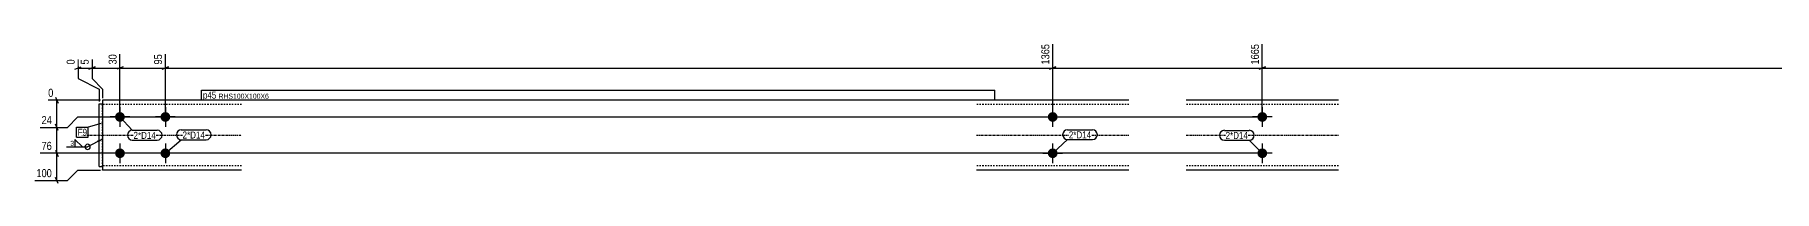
# Model space of a CAD drawing. Header units: millimetres. Extents: x 7 to 26463, y 7 to 887.
# Drawn here: x 7 to 2497, y 7 to 209 of the extents above; entities that cross this region are included whole.
import ezdxf

# ---------------------------------------------------------------- set-up
doc = ezdxf.new("R2010")
doc.units = ezdxf.units.MM
doc.linetypes.add('DXK_LINE_DOT2', pattern=[3.9198, 1.9599, -1.9599])
doc.linetypes.add('DXK_LINE_DOT3', pattern=[5.9187, 2.979, -0.9799, 0.9799, -0.9799])
for name, color, linetype in [('MÅLSÆTNING', 7, 'Continuous'), ('STÅL', 7, 'Continuous'), ('TEKST', 7, 'Continuous')]:
    doc.layers.add(name, color=color, linetype=linetype)
doc.styles.add('Arial Narrow', font='ARIALN.TTF', dxfattribs={"height": 0.2})

msp = doc.modelspace()

# ---------------------------------------------------------------- hatches: boundary and pattern name
at = {"layer": 'STÅL', "linetype": 'Continuous'}
for points in [[(128.9, 95.7, -1), (128.9, 109.7, -1)], [(193.9, 95.7, -1), (193.9, 109.7, -1)], [(1463.9, 109.7, -1), (1463.9, 95.7, -1)], [(1763.9, 95.7, -1), (1763.9, 109.7, -1)], [(128.9, 43.7, -1), (128.9, 57.7, -1)], [(193.9, 43.7, -1), (193.9, 57.7, -1)], [(1463.9, 57.7, -1), (1463.9, 43.7, -1)], [(1763.9, 43.7, -1), (1763.9, 57.7, -1)]]:
    msp.add_hatch(color=96, dxfattribs=at).paths.add_polyline_path(points)
at = {"layer": 'TEKST', "linetype": 'Continuous'}
msp.add_hatch(color=3, dxfattribs=at).paths.add_polyline_path([(96.4, 69.1), (103.9, 70.9), (98.1, 65.8)])

# ---------------------------------------------------------------- linework, layer by layer
at = {"layer": 'MÅLSÆTNING', "color": 7, "linetype": 'Continuous'}
for p, q in [((1463.9, 105.7), (1463.9, 207.1)), ((1463.9, 105.7), (1463.9, 207.1)), ((1763.9, 105.7), (1763.9, 207.1)), ((1763.9, 105.7), (1763.9, 207.1)), ((64.4, 170.9), (73.4, 174.5)), ((68.9, 185.1), (68.9, 157.7)), ((84.4, 170.9), (93.4, 174.5)), ((93.4, 174.5), (84.4, 170.9)), ((88.9, 185.1), (88.9, 157.7)), ((88.9, 185.1), (88.9, 157.7)), ((133.4, 174.5), (124.4, 170.9)), ((133.4, 174.5), (124.4, 170.9)), ((128.9, 105.7), (128.9, 192.4)), ((128.9, 105.7), (128.9, 192.4)), ((198.4, 174.5), (189.4, 170.9)), ((189.4, 170.9), (198.4, 174.5)), ((193.9, 105.7), (193.9, 192.4)), ((193.9, 105.7), (193.9, 192.4)), ((1468.4, 174.5), (1459.4, 170.9)), ((1459.4, 170.9), (1468.4, 174.5)), ((1768.4, 174.5), (1759.4, 170.9)), ((1759.4, 170.9), (1768.4, 174.5)), ((68.9, 172.7), (88.9, 172.7)), ((68.9, 157.7), (98.9, 142.7)), ((88.9, 172.7), (128.9, 172.7)), ((88.9, 157.7), (103.9, 142.7)), ((88.9, 157.7), (103.9, 142.7)), ((128.9, 172.7), (193.9, 172.7)), ((193.9, 172.7), (1463.9, 172.7)), ((1463.9, 172.7), (1763.9, 172.7)), ((1763.9, 172.7), (3828.9, 172.7)), ((100.9, 126.7), (26.2, 126.7)), ((36.8, 131.2), (40.4, 122.2)), ((98.9, 142.7), (98.9, 124.7)), ((103.9, 142.7), (103.9, 129.7)), ((103.9, 142.7), (103.9, 129.7)), ((53.6, 87.7), (68.6, 102.7)), ((53.6, 87.7), (68.6, 102.7)), ((68.6, 102.7), (1760.9, 102.7)), ((68.6, 102.7), (1760.9, 102.7)), ((14.5, 87.7), (53.6, 87.7)), ((40.4, 83.2), (36.8, 92.2)), ((38.6, 50.7), (38.6, 87.7)), ((1760.9, 50.7), (14.5, 50.7)), ((1760.9, 50.7), (14.5, 50.7)), ((36.8, 55.2), (40.4, 46.2)), ((36.8, 55.2), (40.4, 46.2)), ((38.6, 11.7), (38.6, 50.7)), ((53.6, 11.7), (68.6, 26.7)), ((68.6, 26.7), (100.9, 26.7)), ((7.2, 11.7), (53.6, 11.7)), ((40.4, 7.2), (36.8, 16.2))]:
    msp.add_line(p, q, dxfattribs=at)
at = {"layer": 'STÅL', "color": 2, "linetype": 'Continuous'}
for p, q in [((302.9, 126.7), (103.9, 126.7)), ((103.9, 126.7), (103.9, 27.6)), ((1572.9, 126.7), (1354.9, 126.7)), ((1872.9, 126.7), (1654.9, 126.7)), ((98.9, 31.7), (98.9, 121.7)), ((98.9, 121.7), (103.9, 121.7)), ((98.9, 31.7), (103.9, 31.7)), ((103.9, 26.7), (103.9, 27.6)), ((302.9, 26.7), (103.9, 26.7)), ((1572.9, 26.7), (1354.9, 26.7)), ((1872.9, 26.7), (1654.9, 26.7))]:
    msp.add_line(p, q, dxfattribs=at)
at = {"layer": 'STÅL', "color": 7, "linetype": 'DXK_LINE_DOT2'}
for p, q in [((103.9, 31.7), (103.9, 121.7)), ((302.9, 120.7), (103.9, 120.7)), ((1572.9, 120.7), (1354.9, 120.7)), ((1872.9, 120.7), (1654.9, 120.7)), ((103.9, 32.7), (103.9, 33.2)), ((302.9, 32.7), (103.9, 32.7)), ((1572.9, 32.7), (1354.9, 32.7)), ((1872.9, 32.7), (1654.9, 32.7))]:
    msp.add_line(p, q, dxfattribs=at)
at = {"layer": 'STÅL', "color": 96, "linetype": 'Continuous'}
for p, q in [((142.9, 102.7), (114.9, 102.7)), ((128.9, 116.7), (128.9, 88.7)), ((207.9, 102.7), (179.9, 102.7)), ((193.9, 116.7), (193.9, 88.7)), ((1449.9, 102.7), (1477.9, 102.7)), ((1463.9, 88.7), (1463.9, 116.7)), ((1777.9, 102.7), (1749.9, 102.7)), ((1763.9, 116.7), (1763.9, 88.7)), ((142.9, 50.7), (114.9, 50.7)), ((128.9, 64.7), (128.9, 36.7)), ((207.9, 50.7), (179.9, 50.7)), ((193.9, 64.7), (193.9, 36.7)), ((1449.9, 50.7), (1477.9, 50.7)), ((1463.9, 36.7), (1463.9, 64.7)), ((1777.9, 50.7), (1749.9, 50.7)), ((1763.9, 64.7), (1763.9, 36.7))]:
    msp.add_line(p, q, dxfattribs=at)
at = {"layer": 'STÅL', "color": 7, "linetype": 'DXK_LINE_DOT3'}
for p, q in [((73.9, 76.7), (302.9, 76.7)), ((1354.9, 76.7), (1572.9, 76.7)), ((1654.9, 76.7), (1872.9, 76.7))]:
    msp.add_line(p, q, dxfattribs=at)
at = {"layer": 'TEKST', "color": 3, "linetype": 'Continuous'}
msp.add_line((103.9, 70.9), (82.6, 59.8), dxfattribs=at)
for start, end in [(90, 270), (270, 90)]:
    msp.add_arc((82.6, 59.8), 3.75, start, end, dxfattribs=at)

# ---------------------------------------------------------------- next in the draw order: wipeouts: each hides what was drawn before it
at = {"color": 0, "linetype": 'Continuous'}
for points in [[(1461.5, 209.5), (1444.7, 209.5), (1444.7, 175.4), (1461.5, 175.4)], [(1761.5, 209.5), (1744.7, 209.5), (1744.7, 175.4), (1761.5, 175.4)], [(86.5, 187.5), (69.7, 187.5), (69.7, 175.4), (86.5, 175.4)], [(126.5, 194.8), (109.7, 194.8), (109.7, 175.4), (126.5, 175.4)], [(191.5, 194.8), (174.7, 194.8), (174.7, 175.4), (191.5, 175.4)], [(33.7, 90.1), (33.7, 106.9), (14.3, 106.9), (14.3, 90.1)], [(33.7, 53.1), (33.7, 69.9), (14.3, 69.9), (14.3, 53.1)], [(33.7, 14.1), (33.7, 30.9), (7, 30.9), (7, 14.1)]]:
    msp.add_wipeout(points, dxfattribs=at).dxf.layer = 'MÅLSÆTNING'
at = {"color": 0}
for points in [[(266.8, 128.8), (266.8, 139.3), (247.6, 139.3), (247.6, 128.8)], [(180.3, 71.3), (180.3, 81.8), (148.3, 81.8), (148.3, 71.3)], [(250.5, 71.8), (250.5, 82.3), (218.5, 82.3), (218.5, 71.8)], [(1519, 72), (1519, 82.5), (1487, 82.5), (1487, 72)], [(1743.4, 71.2), (1743.4, 81.7), (1711.4, 81.7), (1711.4, 71.2)], [(63, 60.7), (63, 69.4), (57.2, 69.4), (57.2, 60.7)]]:
    msp.add_wipeout(points, dxfattribs=at).dxf.layer = 'TEKST'

# ---------------------------------------------------------------- next in the draw order: linework, layer by layer
at = {"layer": 'MÅLSÆTNING', "color": 7, "linetype": 'Continuous'}
for p, q in [((38.6, 87.7), (38.6, 126.7)), ((14.5, 87.7), (53.6, 87.7)), ((40.4, 83.2), (36.8, 92.2))]:
    msp.add_line(p, q, dxfattribs=at)
at = {"layer": 'TEKST', "color": 3, "linetype": 'Continuous'}
for p, q in [((52.6, 59.8), (82.6, 59.8)), ((75.3, 59.8), (64.5, 70.5)), ((64.5, 70.5), (64.5, 59.8)), ((64.5, 59.8), (75.3, 59.8))]:
    msp.add_line(p, q, dxfattribs=at)

# ---------------------------------------------------------------- next in the draw order: texts
at = {"layer": 'MÅLSÆTNING', "color": 3, "linetype": 'Continuous', "style": 'Arial Narrow'}
for s, p in [('1365', (1459.1, 177.8)), ('1665', (1759.1, 177.8)), ('30', (124.1, 177.8)), ('95', (189.1, 177.8))]:
    msp.add_text(s, height=11.45, rotation=90.0002, dxfattribs=at).set_placement(p)
for s, p in [('24', (16.7, 92.5)), ('76', (16.7, 55.5)), ('100', (9.4, 16.5))]:
    msp.add_text(s, height=11.45, dxfattribs=at).set_placement(p)
at = {"layer": 'TEKST', "color": 3, "style": 'Arial Narrow'}
msp.add_text('3', height=7.16, dxfattribs=at).set_placement((57.8, 61.3))

# ---------------------------------------------------------------- next in the draw order: wipeouts: each hides what was drawn before it
at = {"color": 0, "linetype": 'Continuous'}
msp.add_wipeout([(66.5, 187.5), (49.7, 187.5), (49.7, 175.4), (66.5, 175.4)], dxfattribs=at).dxf.layer = 'MÅLSÆTNING'
at = {"color": 0}
for points in [[(266.8, 128.8), (266.8, 139.3), (247.6, 139.3), (247.6, 128.8)], [(180.3, 71.3), (180.3, 81.8), (148.3, 81.8), (148.3, 71.3)], [(250.5, 71.8), (250.5, 82.3), (218.5, 82.3), (218.5, 71.8)], [(1519, 72), (1519, 82.5), (1487, 82.5), (1487, 72)], [(1743.4, 71.2), (1743.4, 81.7), (1711.4, 81.7), (1711.4, 71.2)]]:
    msp.add_wipeout(points, dxfattribs=at).dxf.layer = 'TEKST'

# ---------------------------------------------------------------- next in the draw order: linework, layer by layer
at = {"layer": 'TEKST', "color": 7, "linetype": 'Continuous'}
for p, q in [((245.8, 127), (245.8, 141.1)), ((128.9, 102.7), (146.5, 83.6)), ((146.5, 83.6), (182.1, 83.6)), ((216.7, 84.1), (252.3, 84.1)), ((1485.2, 84.3), (1520.8, 84.3)), ((1709.6, 83.5), (1745.2, 83.5)), ((146.5, 69.5), (182.1, 69.5)), ((193.9, 50.7), (216.7, 70)), ((216.7, 70), (252.3, 70)), ((1463.9, 50.7), (1485.2, 70.2)), ((1485.2, 70.2), (1520.8, 70.2)), ((1709.6, 69.4), (1745.2, 69.4)), ((1763.9, 50.7), (1745.2, 69.4))]:
    msp.add_line(p, q, dxfattribs=at)
for centre, start, end in [((146.5, 76.6), 90, 270), ((182.1, 76.6), 270, 90), ((216.7, 77.1), 90, 270), ((252.3, 77.1), 270, 90), ((1485.2, 77.3), 90, 270), ((1520.8, 77.3), 270, 90), ((1709.6, 76.5), 90, 270), ((1745.2, 76.5), 270, 90)]:
    msp.add_arc(centre, 7.05, start, end, dxfattribs=at)

# ---------------------------------------------------------------- next in the draw order: texts
at = {"layer": 'MÅLSÆTNING', "color": 3, "linetype": 'Continuous', "style": 'Arial Narrow'}
for s, p in [('0', (64.1, 177.8)), ('5', (84.1, 177.8))]:
    msp.add_text(s, height=11.5, rotation=90.0002, dxfattribs=at).set_placement(p)
at = {"layer": 'TEKST', "color": 3, "style": 'Arial Narrow'}
for p in [(148.3, 71.3), (218.5, 71.8), (1487, 72), (1711.4, 71.2)]:
    msp.add_text('2*D14', height=10.02, dxfattribs=at).set_placement(p)

# ---------------------------------------------------------------- next in the draw order: wipeouts: each hides what was drawn before it
at = {"color": 0, "linetype": 'Continuous'}
msp.add_wipeout([(35.9, 129.1), (35.9, 145.9), (23.8, 145.9), (23.8, 129.1)], dxfattribs=at).dxf.layer = 'MÅLSÆTNING'
at = {"color": 0}
for points in [[(1379.3, 128.8), (1379.3, 136.3), (270, 136.3), (270, 128.8)], [(81.8, 75.7), (81.8, 86.2), (68.4, 86.2), (68.4, 75.7)]]:
    msp.add_wipeout(points, dxfattribs=at).dxf.layer = 'TEKST'

# ---------------------------------------------------------------- next in the draw order: texts
at = {"layer": 'MÅLSÆTNING', "color": 3, "linetype": 'Continuous', "style": 'Arial Narrow'}
msp.add_text('0', height=11.5, dxfattribs=at).set_placement((26.2, 131.5))

# ---------------------------------------------------------------- next in the draw order: wipeouts: each hides what was drawn before it
at = {"color": 0}
for points in [[(1379.3, 128.8), (1379.3, 136.3), (270, 136.3), (270, 128.8)], [(81.8, 75.7), (81.8, 86.2), (68.4, 86.2), (68.4, 75.7)]]:
    msp.add_wipeout(points, dxfattribs=at).dxf.layer = 'TEKST'

# ---------------------------------------------------------------- next in the draw order: linework, layer by layer
at = {"layer": 'TEKST', "color": 7, "linetype": 'Continuous'}
for p, q in [((245.8, 141.1), (1381.1, 141.1)), ((245.8, 127), (1381.1, 127)), ((1381.1, 127), (1381.1, 141.1)), ((66.6, 88), (83.6, 88)), ((66.6, 73.9), (66.6, 88)), ((101.9, 93.4), (83.6, 88)), ((83.6, 73.9), (83.6, 88)), ((66.6, 73.9), (83.6, 73.9))]:
    msp.add_line(p, q, dxfattribs=at)

# ---------------------------------------------------------------- next in the draw order: texts
at = {"layer": 'TEKST', "color": 3, "style": 'Arial Narrow'}
for s, height, p in [('p45', 10.02, (247.6, 128.8)), ('RHS100X100X6', 7.158, (270, 128.8)), ('F9', 10.02, (68.4, 75.7))]:
    msp.add_text(s, height=height, dxfattribs=at).set_placement(p)

doc.saveas('drawing.dxf')
